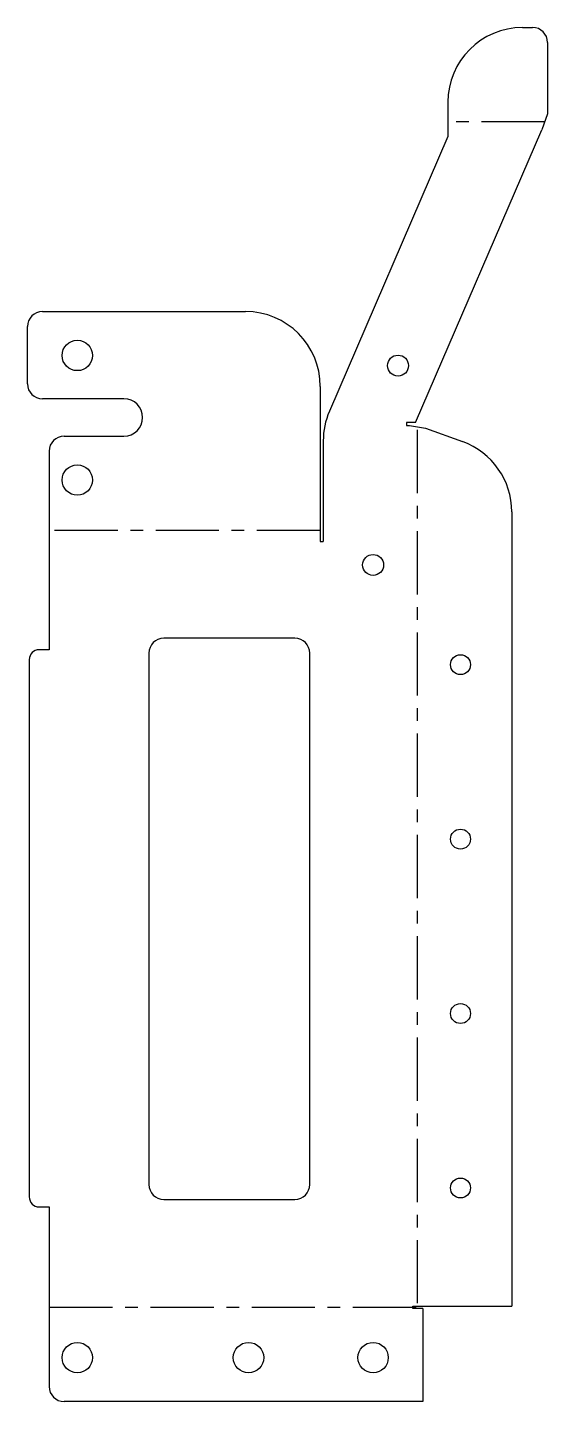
# Model space of a CAD drawing. Header units: millimetres. Extents: x -79 to 25, y -18 to 258.
import ezdxf

# ---------------------------------------------------------------- set-up
doc = ezdxf.new("R2010")
doc.units = ezdxf.units.MM
doc.linetypes.add('CENTERX2', pattern=[20.32, 12.7, -2.54, 2.54, -2.54])

msp = doc.modelspace()

# ---------------------------------------------------------------- linework, layer by layer
at = {"color": 7, "linetype": 'Continuous', "lineweight": 25}
for p, q in [((20, 257.84), (22, 257.84)), ((25, 254.84), (25, 240.54)), ((5, 242.84), (5, 236)), ((25, 240.54), (23.84, 237.3)), ((-1.47, 178.6), (23.84, 237.3)), ((5, 236), (-18.77, 180.84)), ((-76.35, 200.84), (-35.6, 200.84)), ((-79.35, 186.34), (-79.35, 197.84)), ((-20.6, 185.84), (-20.6, 154.7)), ((-60, 183.34), (-76.35, 183.34)), ((-1.47, 178.6), (-3.3, 178.6)), ((-3.3, 178.6), (-3.3, 178)), ((-3.3, 178), (-2.7, 178)), ((-2.7, 178), (0.54, 177.45)), ((0.54, 177.45), (7.97, 174.75)), ((-72, 175.84), (-60, 175.84)), ((-20, 174.9), (-20, 154.7)), ((-75, 172.84), (-75, 133)), ((17.84, 160.65), (17.84, 1.3)), ((-20.6, 154.7), (-20, 154.7)), ((-25.7, 135.3), (-52, 135.3)), ((-75, 133), (-77, 133)), ((-79, 131), (-79, 23.2)), ((-55, 132.3), (-55, 25.7)), ((-22.7, 25.7), (-22.7, 132.3)), ((-52, 22.7), (-25.7, 22.7)), ((-77, 21.2), (-75, 21.2)), ((-75, 21.2), (-75, -14.84)), ((-2, 1.3), (17.84, 1.3)), ((-2, 0.8), (-2, 1.3)), ((0, 0.8), (-2, 0.8)), ((0, 0.8), (0, -17.84)), ((0, -17.84), (-72, -17.84))]:
    msp.add_line(p, q, dxfattribs=at)
at = {"color": 7, "linetype": 'CENTERX2'}
for p, q in [((24.42, 238.92), (5, 238.92)), ((-1.08, 1.86), (-1.08, 177.73)), ((-20.6, 156.92), (-75, 156.92)), ((-75, 1.08), (0, 1.08))]:
    msp.add_line(p, q, dxfattribs=at)
at = {"color": 7, "linetype": 'Continuous', "lineweight": 25}
for centre, radius in [((-69.35, 192.04), 3.05), ((-5, 190), 2.1), ((-69.35, 167.04), 3.05), ((-10, 150), 2.1), ((7.54, 130), 2), ((7.54, 95), 2), ((7.54, 60), 2), ((7.54, 25), 2), ((-69.35, -9.04), 3.05), ((-35, -9.04), 3.05), ((-10, -9.04), 3.05)]:
    msp.add_circle(centre, radius, dxfattribs=at)
for centre, radius, start, end in [((20, 242.84), 15, 90, 180), ((22, 254.84), 3, 360, 90), ((-76.35, 197.84), 3, 90, 180), ((-35.6, 185.84), 15, 0, 90), ((-76.35, 186.34), 3, 180, 270), ((-60, 179.59), 3.75, 270, 90), ((-5, 174.9), 15, 156.6823, 180), ((-72, 172.84), 3, 90, 180), ((2.84, 160.65), 15, 0, 70), ((-52, 132.3), 3, 90, 180), ((-25.7, 132.3), 3, 0, 90), ((-77, 131), 2, 90, 180), ((-52, 25.7), 3, 180, 270), ((-25.7, 25.7), 3, 270, 0), ((-77, 23.2), 2, 180, 270), ((-72, -14.84), 3, 180, 270)]:
    msp.add_arc(centre, radius, start, end, dxfattribs=at)

doc.saveas('drawing.dxf')
